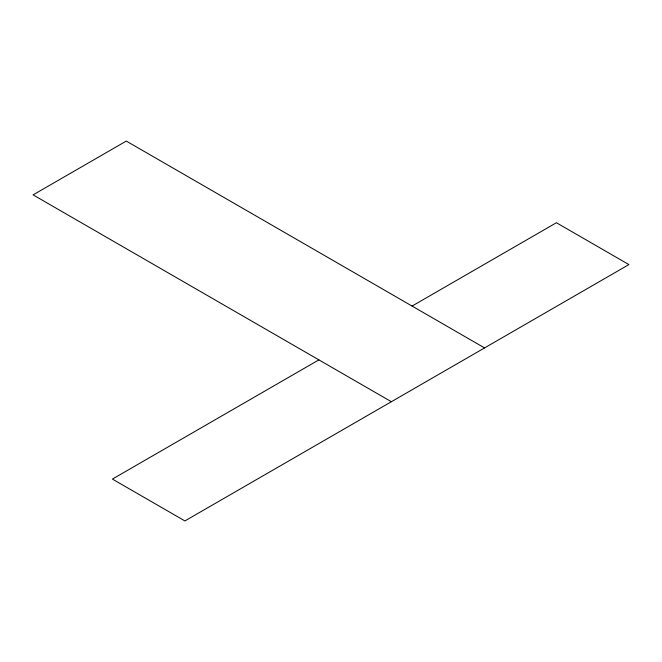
<?xml version="1.0" encoding="UTF-8"?>
<svg xmlns="http://www.w3.org/2000/svg" width="662" height="662" viewBox="0 0 662 662"><rect width="100%" height="100%" fill="white"/><g stroke="black" fill="none" stroke-linecap="round" stroke-linejoin="round"><path stroke-width="0.99" d="M318.885 359.871L112.416 479.081L184.897 520.928L628.9 264.585L556.419 222.738L412.078 306.067M484.559 347.914L126.293 141.072L33.1 194.876L391.366 401.718"/></g></svg>
